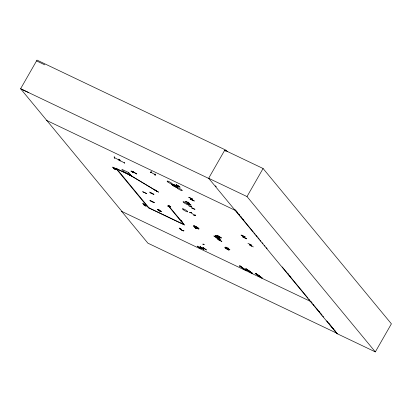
<?xml version="1.0" encoding="UTF-8"?>
<svg xmlns="http://www.w3.org/2000/svg" width="412" height="412" viewBox="0 0 412 412"><rect width="100%" height="100%" fill="white"/><g stroke="black" fill="none" stroke-linecap="round" stroke-linejoin="round"><path stroke-width="0.62" d="M119.166 160.51L118.733 159.367M119.336 160.639L118.79 159.13M124.141 162.215L124.748 163.497M155.659 174.523C154.237 175.847 156.081 174.714 155.417 174.394L155.571 174.183M155.494 174.4L154.897 175.054L155.139 175.162M181.96 221.666L180.559 220.07L182.135 221.795M216.717 237.271L218.216 239.027L216.779 237.039M194.011 215.316L195.71 215.378L193.784 215.188L195.628 215.023L195.71 215.378M178.345 186.054L176.377 185.894M178.504 186.229L176.588 185.997L178.494 186.198M204.558 244.409L202.627 244.192M167.777 205.928L170.635 206.798M170.573 206.793L167.895 206.021M191.992 208.276L195 209.286L191.879 208.189M199.897 246.798L203.425 249.291L199.897 246.773M202.853 247.452L206.469 249.996L202.951 247.483M177.397 186.003L176.969 185.719M187.053 203.214L191.117 205.171L187.002 203.142M190.169 198.996L194.243 200.912M190.215 199.104L194.273 201.051M217.819 239.46L221.883 241.401L217.824 239.434M246.68 238.816L242.534 236.792L246.68 238.816L246.737 238.512M249.296 244.98L253.359 246.917M154.021 202.467L154.196 202.694L150.04 200.551M154.165 202.555L149.968 200.505M161.494 211.511L157.338 209.481L161.411 211.433M217.345 235.432L221.429 237.956M136.758 173.952L132.525 171.48L136.779 173.957M154.33 189.638L158.553 192.167L154.356 189.649M225.807 247.046L229.932 249.744L225.74 247.21M114.788 158.239L114.155 156.987L114.485 156.879M120.242 161.071L119.593 159.81M116.694 168.204L116.493 168.554L149.221 208.168M128.884 174.348L156.74 191.142L128.698 174.425L129.085 173.998M131.32 171.047C139.287 175.816 125.856 168.673 133.148 171.938M130.274 174.837L130.099 175.131M130.419 174.925L130.218 175.28M132.195 176.444L127.988 173.946M151.158 171.933L150.401 172.453L151.266 171.691M155.087 174.703L154.675 174.461L154.927 174.029M155.02 174.075L154.716 174.487M149.762 192.141L153.985 194.618L149.772 192.131M150.313 192.929L153.321 193.867M158.79 209.62L160.129 211.335L158.785 209.693M175.77 185.457L177.66 185.652M167.89 206.057L170.759 206.917M169.008 205.691L168.776 206.118L169.198 206.371M169.023 205.712L168.791 206.124L169.167 205.758M116.761 168.879L130.316 175.342L115.705 168.178L148.428 207.792L184.658 225.065L168.997 206.283L169.234 205.876M188.861 204.028L187.548 202.441L187.898 202.158M187.754 202.529L187.939 202.086L187.718 202.513L189.067 204.136M187.954 202.107L187.872 202.683M188.104 202.256L187.712 202.611M188.758 205.83L191.781 206.736M192.77 199.192L188.706 197.25L192.78 199.192M179.225 228.248C185.982 233.037 177.016 225.591 179.92 228.974M208.652 178.283L224.72 150.22L263.083 168.508L391.4 323.837L375.327 351.899L336.97 333.607L208.652 178.283L247.009 196.57L375.327 351.899M181.095 229.139L181.702 229.808M181.769 230.437L183.917 230.792L181.805 230.421M195.988 228.428L194.876 226.894C194.67 226.142 195.149 228.289 196.215 228.536L196.024 228.408M200.871 248.637L197.214 246.155M200.387 246.855L203.914 249.342L200.263 246.86M217.958 238.435L213.874 235.911L218.036 238.399M220.06 238.141L215.996 235.576M217.387 235.463L221.476 237.976M216.043 237.127C216.192 237.436 217.845 237.384 217.34 236.57M215.919 237.142L217.258 236.993L217.438 236.56M220.358 239.568L216.31 237.611L220.446 239.609M247.009 196.57L263.083 168.508M224.813 247.73L229.077 250.187L224.87 247.679M227.826 248.081L227.846 248.565M227.934 248.07L227.62 248.529L227.944 248.065M241.164 235.139L245.228 237.024M251.531 245.434L251.119 245.748M251.552 245.444L251.294 245.84L251.516 245.418M251.418 245.979L251.624 245.547M251.917 245.171L247.926 243.322M336.97 333.607L337.104 333.375L147.903 243.173L121.617 211.351L310.833 301.574L312.028 303.021M154.103 202.513L150.081 200.649M197.322 246.17L200.855 248.657M191.626 206.664L188.588 205.701M160.113 211.279L158.563 209.574M175.934 185.555L177.855 185.812M181.97 230.519L183.881 230.73M119.887 159.727L119.557 159.83M189.834 212.577L191.359 212.541M191.528 212.638L189.633 212.484L189.844 212.638M150.622 172.53L151.116 171.871M240.34 266.028L240.078 266.034M246.041 270.411L246.34 270.493L240.206 266.064M251.67 273.244L251.979 273.326L246 268.866M252.499 273.403L246.453 269.067L252.721 273.537M255.337 273.408L261.409 277.822M255.976 273.517L262.15 278.033L255.996 273.522M261.187 277.688L255.141 273.341L261.388 277.817M176.841 185.73L177.263 185.987M226.878 248.941L227.702 248.477M227.058 249.033L227.877 248.575M178.082 187.027L174.24 184.483M134.518 172.68L134.724 172.813M156.442 191.044L156.205 190.916M215.898 235.643L220.049 238.177M217.938 236.864L219.21 236.673M219.143 236.715L219.436 236.818L218.056 236.838M152.002 193.532L152.224 193.743M146.796 193.686L142.65 191.698L146.749 193.625M199.017 247.406L199.295 247.478M202.431 248.266L202.071 248.117L204.64 248.781M204.228 248.601L204.507 248.678M190.705 212.695L194.66 215.213M196.174 228.48L194.835 226.837M182.918 230.684L183.366 230.941M199.022 247.401L201.592 248.081L201.375 247.936M190.741 198.316L192.069 199.944M243.142 236.091L244.47 237.714M218.345 238.677L219.684 240.299M219.828 240.366L218.473 238.728M151.848 201.427L152.11 201.726M152.26 201.792L152.074 201.535M151.312 172.525L150.89 172.273L155.123 174.688M251.397 245.979L250.032 244.326M180.755 220.641L181.249 220.925M195.525 227.687L195.875 227.846M217.273 238.054L216.985 237.966M217.309 238.121L216.887 237.909M183.041 230.725L183.304 230.936M203.131 244.012L203.554 244.29M36.539 60.919L44.748 64.823M28.809 92.648L20.6 88.75L37.008 60.101L226.203 150.303L227.398 151.75M121.633 211.377L122.076 211.583L20.6 88.75L209.219 178.674M46.427 120.335L236.066 210.748L235.252 209.76M241.087 235.046L245.176 236.962M250.166 244.491L249.868 244.254L251.232 245.897M169.172 206.319L168.384 205.943L183.87 224.689M148.953 207.844L183.603 224.365M218.216 239.027L216.645 237.276M190.313 206.34L193.382 208.688M152.172 193.712L151.868 193.486M114.649 157.708L118.841 159.959M124.233 162.761L120.119 160.634M177.067 185.776L177.335 185.951M190.869 198.368L192.26 200.026M243.271 236.143L244.656 237.796M255.883 273.558L262.032 278.002M246.453 269.062L252.7 273.532M251.861 273.295L245.82 268.815M245.712 268.845L251.68 273.244M240.067 266.018L246.139 270.442M224.72 150.22L225.529 151.199M215.455 185.797L216.264 186.775M236.885 211.737L237.703 212.726M238.929 214.214L239.748 215.203M240.974 216.686L241.793 217.675M243.018 219.158L243.832 220.147M287.978 273.583L288.797 274.577M290.022 276.061L290.841 277.049M235.623 210.537L253.2 231.812M254.019 232.801L255.244 234.284M256.058 235.278L257.289 236.761M258.103 237.75L259.328 239.233M260.147 240.222L260.966 241.211M262.192 242.699L263.01 243.688M264.236 245.171L265.055 246.16M266.281 247.643L267.094 248.637M282.22 266.94L307.97 298.113M308.789 299.102L310.015 300.585M313.218 304.468L314.016 305.431M316.004 307.841L321.978 315.067M322.771 316.03L323.569 316.993M327.149 321.329L333.519 329.039M334.317 330.002L335.507 331.449M310.833 301.574L312.054 303.062M312.873 304.056L314.099 305.539M314.912 306.533L315.726 307.522M316.952 309.01L317.77 310.004M318.991 311.487L319.81 312.481M321.03 313.97L321.849 314.959M326.747 320.907L327.561 321.901M328.786 323.389L337.407 333.859M114.16 156.977L114.598 158.177M245.573 270.205L239.346 265.817L245.392 270.154M176.197 184.627L180.095 187.239L176.192 184.658M215.352 235.705L219.457 238.291L215.352 235.705M185.529 201.391L189.664 203.43L185.539 201.38M228.083 248.158L227.764 248.611L228.094 248.153M131.85 171.397L133.267 172.268L131.85 171.397M179.823 228.562L181.239 229.433L179.823 228.562M114.727 168.142L112.574 167.118L113.722 167.875C111.127 166.865 117.894 170.089 114.16 168.081L114.727 168.142M115.612 169.219L113.465 168.194L114.608 168.951C112.013 167.942 118.785 171.16 115.046 169.152L115.612 169.219M144.828 204.584L142.681 203.559L143.829 204.316C141.228 203.307 148.001 206.53 144.267 204.522L144.828 204.584M145.714 205.66L143.567 204.635L144.715 205.392C142.119 204.378 148.887 207.602 145.153 205.593L145.714 205.66M128.755 172.613L121.864 169.327L123.708 171.557L130.594 174.843L128.755 172.613M168.008 182.068A3.075 0.52 29.8 0 0 172.407 184.169A3.075 0.52 29.8 0 0 168.925 181.568A3.075 0.52 29.8 0 0 168.008 182.068M172.752 185.328A3.069 0.515 29.8 0 0 177.145 187.424A3.069 0.515 29.8 0 0 173.668 184.823A3.069 0.515 29.8 0 0 172.752 185.328A3.075 0.52 29.8 0 0 177.145 187.434A3.075 0.52 29.8 0 0 173.658 184.833A3.075 0.52 29.8 0 0 172.741 185.333M177.824 188.562A3.075 0.52 29.8 0 0 182.228 190.663A3.075 0.52 29.8 0 0 178.746 188.063A3.075 0.52 29.8 0 0 177.824 188.562M183.973 202.714A3.075 0.52 29.8 0 0 188.377 204.81A3.075 0.52 29.8 0 0 184.895 202.21A3.075 0.52 29.8 0 0 183.973 202.714M194.516 226.837A3.064 0.515 29.8 0 0 198.903 228.928A3.064 0.515 29.8 0 0 195.432 226.337A3.075 0.52 29.8 0 0 194.51 226.842A3.075 0.52 29.8 0 0 198.908 228.938A3.075 0.52 29.8 0 0 195.427 226.337A3.064 0.515 29.8 0 0 194.516 226.837M183.283 209.734A3.075 0.52 29.8 0 0 187.687 211.83A3.075 0.52 29.8 0 0 184.205 209.229A3.075 0.52 29.8 0 0 183.283 209.734"/></g></svg>
